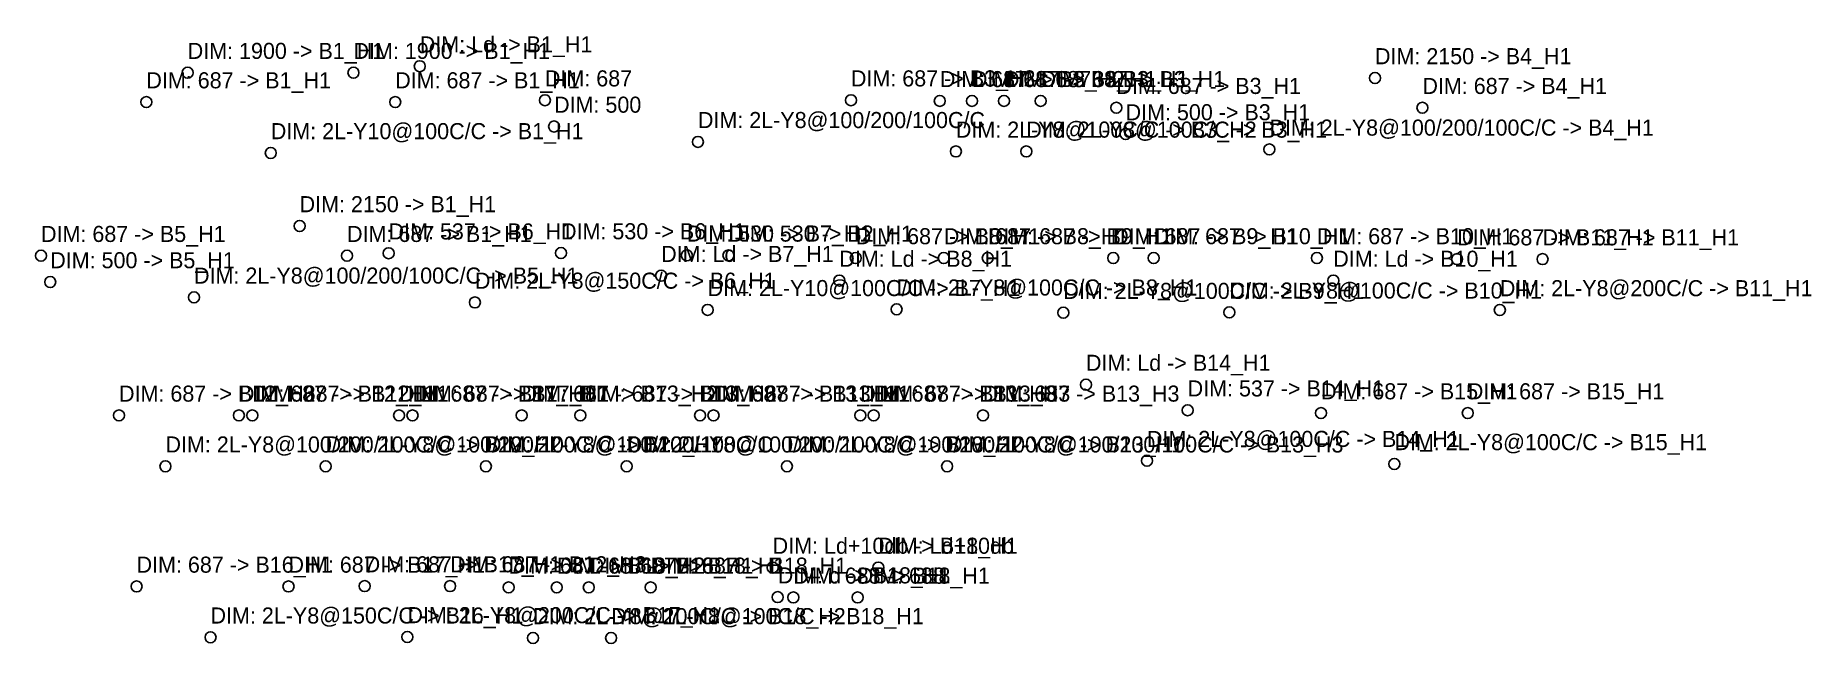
# Model space of a CAD drawing. Header units: metres. Extents: x 1822 to 40496, y 9467 to 22705.
import ezdxf

# ---------------------------------------------------------------- set-up
doc = ezdxf.new("R2010")
doc.units = ezdxf.units.M
doc.layers.add('DEBUG_DIMENSION_EXTRACTION', color=7, linetype='Continuous')

msp = doc.modelspace()

# ---------------------------------------------------------------- linework, layer by layer
at = {"layer": 'DEBUG_DIMENSION_EXTRACTION'}
for centre in [(10189.8, 22035.9), (5136.2, 21894.8), (8746.3, 21894.8), (30990.4, 21779.5), (4236.1, 21254.8), (9654.5, 21254.8), (12914.6, 21296.3), (19578.7, 21296.3), (21514.4, 21281), (22213.7, 21281), (22911.4, 21281), (23709, 21281), (25359.6, 21131.7), (32023.7, 21131.7), (13114.7, 20723.7), (16246.6, 20389.1), (25559.7, 20559.2), (6945.3, 20147.6), (21864.1, 20180.3), (23397.9, 20180.3), (28691.6, 20224.5), (7572.9, 18557.1), (1942.1, 17909.4), (8606.3, 17909.4), (9510.8, 17964.2), (13266.2, 17967.6), (16005.3, 17918.2), (16911.7, 17916.3), (19684.4, 17859.6), (21601.2, 17859.6), (22558.4, 17859.6), (25290.3, 17859.6), (26172.4, 17859.6), (29725.1, 17859.6), (32779.1, 17835.1), (34639.5, 17835.1), (2142.3, 17336.8), (15446.1, 17474), (19326.7, 17369.2), (30082.4, 17369.2), (5274.2, 17002.2), (11389.4, 16891.7), (16458.5, 16730.6), (20572.6, 16742.7), (24204, 16668.7), (27819.2, 16676.1), (33709.3, 16727.9), (24696.2, 15103.4), (3641, 14432.5), (6250.3, 14432.5), (6542.4, 14432.5), (9739.1, 14432.5), (10031.2, 14432.5), (12409.9, 14432.5), (13684.7, 14432.5), (16293.9, 14432.5), (16586.1, 14432.5), (19782.7, 14432.5), (20074.9, 14432.5), (22453.5, 14432.5), (26911.6, 14545.3), (29815.3, 14483), (33012, 14483), (26024.9, 13446), (4651.9, 13325.3), (8140.7, 13325.3), (11629.5, 13325.3), (14695.6, 13325.3), (18184.4, 13325.3), (21673.2, 13325.3), (31413.7, 13375.7), (17874.6, 11120), (20174.5, 11120), (8990.3, 10715.9), (10850.7, 10715.9), (4022.7, 10708), (7330.9, 10708), (12124, 10687.2), (13172.5, 10687.2), (13870.2, 10687.2), (15216.4, 10687.2), (17984.9, 10475.3), (18324.6, 10468.8), (19724.5, 10468.8), (5633, 9600.8), (9920.5, 9608.6), (12656.1, 9586.6), (14356.6, 9586.6)]:
    msp.add_circle(centre, 120, dxfattribs=at)

# ---------------------------------------------------------------- texts
for s, p in [('DIM: 1900 -> B1_H1', (5136.2, 22194.8)), ('DIM: 1900 -> B1_H1', (8746.3, 22194.8)), ('DIM: Ld -> B1_H1', (10189.8, 22335.9)), ('DIM: 2150 -> B4_H1', (30990.4, 22079.5)), ('DIM: 687 -> B1_H1', (4236.1, 21554.8)), ('DIM: 687 -> B1_H1', (9654.5, 21554.8)), ('DIM: 687', (12914.6, 21596.3)), ('DIM: 687 -> B3_H2', (19578.7, 21596.3)), ('DIM: 687 -> B3_H2', (21514.4, 21581)), ('DIM: 687 -> B3_H1', (22213.7, 21581)), ('DIM: 687 -> B3_H1', (22911.4, 21581)), ('DIM: 687 -> B3_H1', (23709, 21581)), ('DIM: 687 -> B3_H1', (25359.6, 21431.7)), ('DIM: 687 -> B4_H1', (32023.7, 21431.7)), ('DIM: 500', (13114.7, 21023.7)), ('DIM: 2L-Y8@100/200/100C/C', (16246.6, 20689.1)), ('DIM: 500 -> B3_H1', (25559.7, 20859.2)), ('DIM: 2L-Y8@100/200/100C/C -> B4_H1', (28691.6, 20524.5)), ('DIM: 2L-Y10@100C/C -> B1_H1', (6945.3, 20447.6)), ('DIM: 2L-Y8@100C/C -> B3_H2', (21864.1, 20480.3)), ('DIM: 2L-Y8@100C/C -> B3_H1', (23397.9, 20480.3)), ('DIM: 2150 -> B1_H1', (7572.9, 18857.1)), ('DIM: 687 -> B5_H1', (1942.1, 18209.4)), ('DIM: 687 -> B1_H1', (8606.3, 18209.4)), ('DIM: 537 -> B6_H1', (9510.8, 18264.2)), ('DIM: 530 -> B6_H1', (13266.2, 18267.6)), ('DIM: 530 -> B7_H1', (16005.3, 18218.2)), ('DIM: 530 -> B2_H1', (16911.7, 18216.3)), ('DIM: 687 -> B8_H1', (19684.4, 18159.6)), ('DIM: 687 -> B8_H1', (21601.2, 18159.6)), ('DIM: 687 -> B9_H1', (22558.4, 18159.6)), ('DIM: 687 -> B9_H1', (25290.3, 18159.6)), ('DIM: 687 -> B10_H1', (26172.4, 18159.6)), ('DIM: 687 -> B10_H1', (29725.1, 18159.6)), ('DIM: 687 -> B11_H1', (32779.1, 18135.1)), ('DIM: 687 -> B11_H1', (34639.5, 18135.1)), ('DIM: 500 -> B5_H1', (2142.3, 17636.8)), ('DIM: Ld -> B7_H1', (15446.1, 17774)), ('DIM: Ld -> B8_H1', (19326.7, 17669.2)), ('DIM: Ld -> B10_H1', (30082.4, 17669.2)), ('DIM: 2L-Y8@100/200/100C/C -> B5_H1', (5274.2, 17302.2)), ('DIM: 2L-Y8@150C/C -> B6_H1', (11389.4, 17191.7)), ('DIM: 2L-Y8@100C/C -> B8_H1', (20572.6, 17042.7)), ('DIM: 2L-Y10@100C/C -> B7_H1', (16458.5, 17030.6)), ('DIM: 2L-Y8@100C/C -> B9_H1', (24204, 16968.7)), ('DIM: 2L-Y8@100C/C -> B10_H1', (27819.2, 16976.1)), ('DIM: 2L-Y8@200C/C -> B11_H1', (33709.3, 17027.9)), ('DIM: Ld -> B14_H1', (24696.2, 15403.4)), ('DIM: 687 -> B12_H2', (3641, 14732.5)), ('DIM: 687 -> B12_H1', (6250.3, 14732.5)), ('DIM: 687 -> B12_H1', (6542.4, 14732.5)), ('DIM: 687 -> B17_H1', (9739.1, 14732.5)), ('DIM: 687 -> B17_H1', (10031.2, 14732.5)), ('DIM: 687 -> B13_H2', (12409.9, 14732.5)), ('DIM: 687 -> B13_H2', (13684.7, 14732.5)), ('DIM: 687 -> B13_H1', (16293.9, 14732.5)), ('DIM: 687 -> B13_H1', (16586.1, 14732.5)), ('DIM: 687 -> B13_H3', (19782.7, 14732.5)), ('DIM: 687 -> B13_H3', (20074.9, 14732.5)), ('DIM: 687 -> B13_H3', (22453.5, 14732.5)), ('DIM: 537 -> B14_H1', (26911.6, 14845.3)), ('DIM: 687 -> B15_H1', (29815.3, 14783)), ('DIM: 687 -> B15_H1', (33012, 14783)), ('DIM: 2L-Y8@100/200/100C/C -> B12_H2', (4651.9, 13625.3)), ('DIM: 2L-Y8@100/200/100C/C -> B12_H1', (8140.7, 13625.3)), ('DIM: 2L-Y8@100/200/100C/C', (11629.5, 13625.3)), ('DIM: 2L-Y8@100/200/100C/C -> B13_H2', (14695.6, 13625.3)), ('DIM: 2L-Y8@100/200/100C/C -> B13_H1', (18184.4, 13625.3)), ('DIM: 2L-Y8@100/200/100C/C -> B13_H3', (21673.2, 13625.3)), ('DIM: 2L-Y8@100C/C -> B14_H1', (26024.9, 13746)), ('DIM: 2L-Y8@100C/C -> B15_H1', (31413.7, 13675.7)), ('DIM: Ld+10db -> B18_H1', (17874.6, 11420)), ('DIM: Ld+10db', (20174.5, 11420)), ('DIM: 687 -> B16_H1', (4022.7, 11008)), ('DIM: 687 -> B17_H1', (7330.9, 11008)), ('DIM: 687 -> B17_H1', (8990.3, 11015.9)), ('DIM: 687 -> B12_H3', (10850.7, 11015.9)), ('DIM: 687 -> B18_H2', (12124, 10987.2)), ('DIM: 687 -> B18_H1', (13172.5, 10987.2)), ('DIM: 687 -> B18_H1', (13870.2, 10987.2)), ('DIM: 687 -> B18_H1', (15216.4, 10987.2)), ('DIM: d -> B18_H1', (17984.9, 10775.3)), ('DIM: 688 -> B18_H1', (18324.6, 10768.8)), ('DIM: 688', (19724.5, 10768.8)), ('DIM: 2L-Y8@150C/C -> B16_H1', (5633, 9900.8)), ('DIM: 2L-Y8@200C/C -> B17_H1', (9920.5, 9908.6)), ('DIM: 2L-Y8@100C/C -> B18_H2', (12656.1, 9886.6)), ('DIM: 2L-Y8@100C/C -> B18_H1', (14356.6, 9886.6))]:
    msp.add_text(s, height=350, dxfattribs=at).set_placement(p)

doc.saveas('drawing.dxf')
